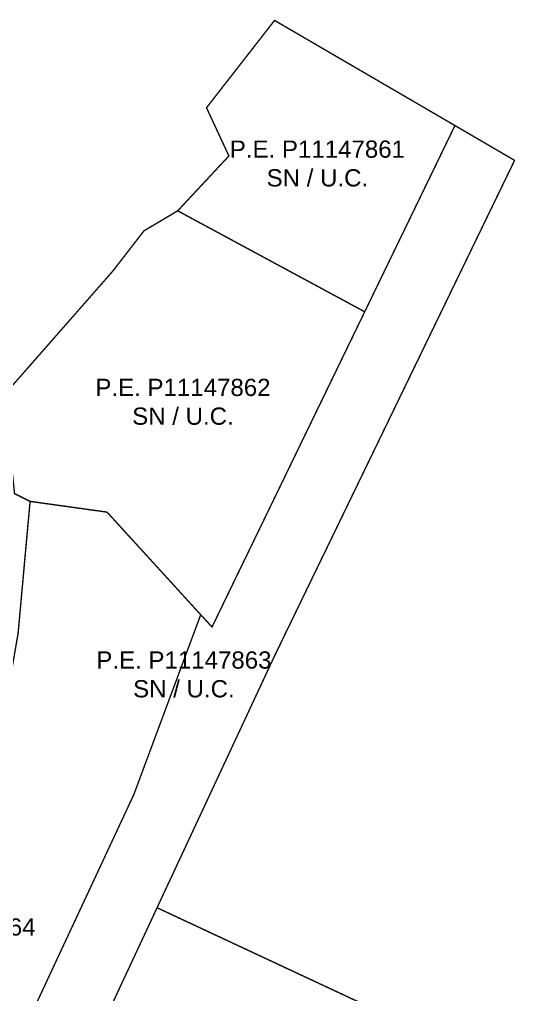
# Model space of a CAD drawing. Header units: metres. Extents: x 561401 to 594056, y 8460144 to 8508504.
# Drawn here: x 587650.3 to 587722.4, y 8498920.4 to 8499061.8 of the extents above; entities that cross this region are included whole.
import ezdxf

# ---------------------------------------------------------------- set-up
doc = ezdxf.new("R2010")
doc.units = ezdxf.units.M
for name, color, linetype in [('1.2. AFECTADOS BASE GRAFICA SUNARP', 150, 'Continuous'), ('1.2. BASE GRAFICA SUNARP', 150, 'Continuous'), ('1.3 ETIQUETA P.E. Y U.C.', 1, 'Continuous')]:
    doc.layers.add(name, color=color, linetype=linetype)
doc.styles.add('Arial', font='arial.ttf', dxfattribs={"height": 1})

msp = doc.modelspace()

# ---------------------------------------------------------------- linework, layer by layer
at = {"layer": '1.2. AFECTADOS BASE GRAFICA SUNARP', "color": 64, "linetype": 'Continuous', "lineweight": -3, "const_width": 0.2}
for points in [[(587648.11, 8499007.37), (587651.67, 8499011.43), (587663.86, 8499025.31), (587668.42, 8499031.19), (587670.65, 8499032.51), (587673.32, 8499034.09), (587680.75, 8499042.05), (587680.75, 8499042.05), (587677.5, 8499049.04), (587687.38, 8499061.71), (587687.38, 8499061.71), (587687.38, 8499061.71), (587713.57, 8499046.46), (587713.57, 8499046.46), (587722.23, 8499041.41), (587687.33, 8498969.43), (587670.32, 8498933.01), (587721.91, 8498908.93)], [(587650.55, 8498890.67), (587670.32, 8498933.01), (587687.33, 8498969.43), (587722.23, 8499041.41), (587713.57, 8499046.46), (587700.47, 8499019.45), (587678.3, 8498973.73), (587676.66, 8498975.51), (587666.95, 8498949.43), (587640.02, 8498891.76)], [(587650.15, 8498972.84), (587651.49, 8498987.63), (587651.89, 8498991.95), (587649.63, 8498993.08)]]:
    msp.add_lwpolyline(points, dxfattribs=at)
at = {"layer": '1.2. BASE GRAFICA SUNARP', "color": 64, "linetype": 'Continuous', "lineweight": -3, "const_width": 0.2}
for points in [[(587713.57, 8499046.46), (587687.38, 8499061.71), (587677.5, 8499049.04), (587680.75, 8499042.05), (587673.32, 8499034.09), (587700.47, 8499019.45), (587713.57, 8499046.46)], [(587700.47, 8499019.45), (587673.32, 8499034.09), (587668.42, 8499031.19), (587663.86, 8499025.31), (587648.11, 8499007.37), (587649.63, 8498993.08), (587651.89, 8498991.95), (587663.06, 8498990.39), (587676.66, 8498975.51), (587678.3, 8498973.73), (587700.47, 8499019.45)], [(587666.95, 8498949.43), (587676.66, 8498975.51), (587663.06, 8498990.39), (587651.89, 8498991.95), (587650.15, 8498972.84), (587647.03, 8498954.8), (587646.08, 8498943.22), (587644.86, 8498942.96), (587644.62, 8498935.44), (587622.47, 8498933.21), (587622.43, 8498932.91), (587615.41, 8498906.64), (587614.42, 8498903.56), (587640.02, 8498891.76), (587666.95, 8498949.43)], [(587721.91, 8498908.93), (587670.32, 8498933.01), (587650.55, 8498890.67), (587672.04, 8498875.29), (587698.07, 8498853.1), (587721.91, 8498908.93)]]:
    msp.add_lwpolyline(points, close=True, dxfattribs=at)

# ---------------------------------------------------------------- texts
at = {"layer": '1.3 ETIQUETA P.E. Y U.C.', "color": 1, "char_height": 2.5, "attachment_point": 5, "style": 'Arial'}
for s, insert in [('P.E. P11147861\\PSN / U.C.', (587693.6, 8499040.94)), ('P.E. P11147862\\PSN / U.C.', (587674.08, 8499006.38)), ('P.E. P11147863\\PSN / U.C.', (587674.22, 8498966.84)), ('P.E. P11147864\\PSN / U.C.', (587639.96, 8498928.12))]:
    msp.add_mtext(s, dxfattribs=dict(at, insert=insert))

doc.saveas('drawing.dxf')
